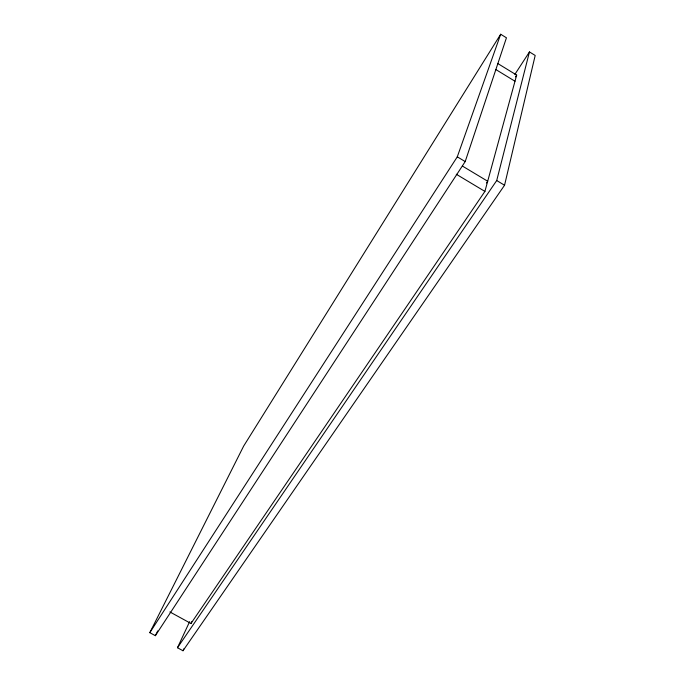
<?xml version="1.0" encoding="UTF-8"?>
<svg xmlns="http://www.w3.org/2000/svg" width="685" height="685" viewBox="0 0 685 685"><rect width="100%" height="100%" fill="white"/><g stroke="black" fill="none" stroke-linecap="round" stroke-linejoin="round"><path stroke-width="1.03" d="M189.617 621.672L177.475 647.745L182.989 650.75L504.554 185.25L535.19 55.451L529.454 51.932L514.889 74.365M177.475 647.745L496.711 180.532L529.454 51.932M169.906 611.953L190.978 623.487L484.911 191.415L516.67 75.085L497.969 63.645M465.201 161.583L506.446 37.795L500.684 34.25L243.654 446.089L149.809 632.675L155.358 635.689L465.201 161.583L457.289 156.831L500.684 34.25M182.989 650.75L183.88 648.815M190.978 623.487L191.877 621.552M155.358 635.689L157.721 630.919M149.809 632.675L457.289 156.831M515.505 76.874L516.67 75.085M486.487 183.015L487.694 181.242L462.418 166.061M456.278 174.247L484.911 191.415M496.711 180.532L504.554 185.25M495.974 69.622L514.992 81.241"/></g></svg>
